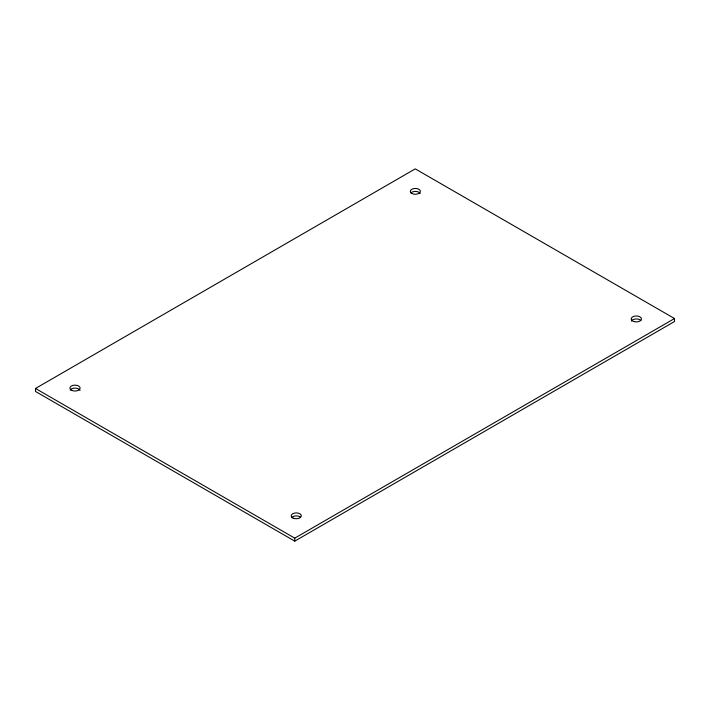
<?xml version="1.0" encoding="UTF-8"?>
<svg xmlns="http://www.w3.org/2000/svg" width="710" height="710" viewBox="0 0 710 710"><rect width="100%" height="100%" fill="white"/><g stroke="black" fill="none" stroke-linecap="round" stroke-linejoin="round"><path stroke-width="1.06" d="M35.5 388.468L415.243 168.865L674.5 318.541L674.5 321.532L294.757 541.135L35.5 391.458L35.5 388.468L294.757 538.153L294.757 541.135M294.757 538.153L674.5 318.541M291.677 517.59A5.059 2.92 0 0 1 300.401 517.111M70.183 390.118A5.112 2.955 0 0 1 75.358 388.121A5.112 2.955 0 0 1 80.035 390.491M410.93 192.934A5.032 2.911 0 0 1 415.891 191.443A5.032 2.911 0 0 1 420.169 193.528M631.359 321.16A5.156 2.982 0 0 1 635.663 318.976A5.156 2.982 0 0 1 640.81 320.441M72.18 390.536A5.112 2.955 0 0 0 80.115 388.272A5.112 2.955 0 0 0 72.766 385.432A5.112 2.955 0 0 0 72.18 390.536M293.052 518.078A5.059 2.92 0 0 0 301.262 516.303A5.059 2.92 0 0 0 294.508 513.082A5.059 2.92 0 0 0 293.052 518.078M633.755 321.523A5.156 2.982 0 0 0 641.494 318.941A5.156 2.982 0 0 0 633.755 316.367A5.156 2.982 0 0 0 633.755 321.523M411.844 193.448A5.032 2.911 0 0 0 420.222 192.046A5.032 2.911 0 0 0 413.939 188.558A5.032 2.911 0 0 0 411.844 193.448"/></g></svg>
